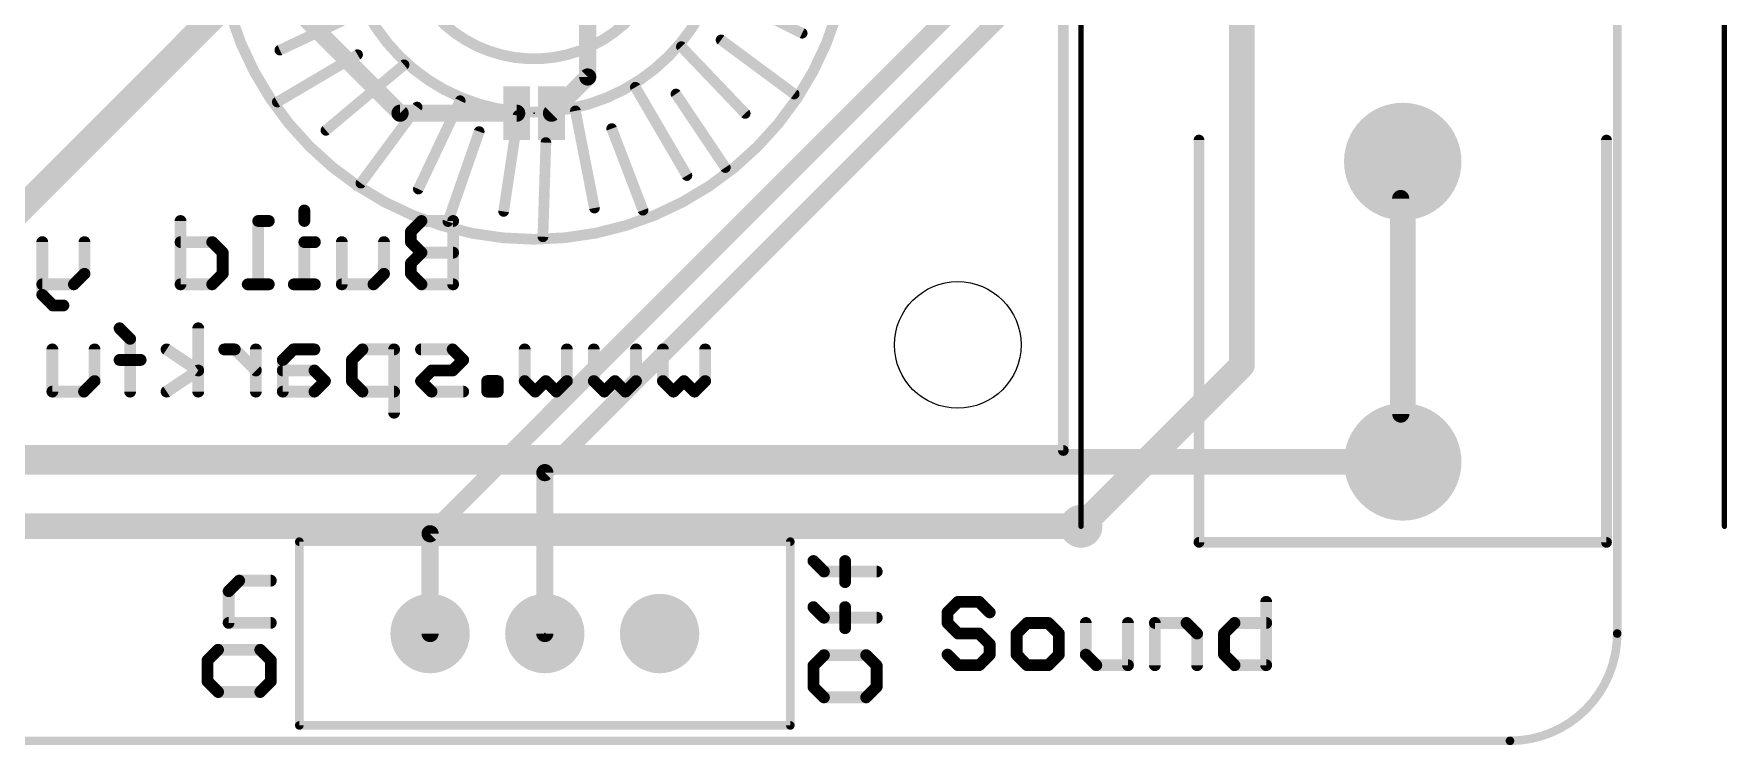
# Model space of a CAD drawing. Extents: x -2.6 to 78.8, y -16.5 to 68.7.
# Drawn here: x 38.7 to 78.8, y -0.1 to 16.74 of the extents above; entities that cross this region are included whole.
import ezdxf

# ---------------------------------------------------------------- set-up
doc = ezdxf.new("R2010")
doc.units = 0
for name, color, linetype in [('1', 12, 'CONTINUOUS'), ('16', 132, 'CONTINUOUS'), ('17', 110, 'CONTINUOUS'), ('18', 110, 'CONTINUOUS'), ('20', 53, 'CONTINUOUS'), ('21', 31, 'CONTINUOUS'), ('22', 40, 'CONTINUOUS'), ('23', 53, 'CONTINUOUS'), ('24', 53, 'CONTINUOUS'), ('49', 6, 'CONTINUOUS'), ('51', 53, 'CONTINUOUS')]:
    doc.layers.add(name, color=color, linetype=linetype)

# ---------------------------------------------------------------- blocks, each defined once
blk = doc.blocks.new('ROUNDP')
at = {"const_width": 0.5}
blk.add_lwpolyline([(0, -0.25, 1), (0, 0.25, 1), (0, -0.25)], format="xyb", dxfattribs=at)
blk = doc.blocks.new('RECT')
blk.add_solid([(-0.5, -0.5), (0.5, -0.5), (-0.5, 0.5), (0.5, 0.5)])
blk = doc.blocks.new('ROUNDV')
at = {"const_width": 0.5}
blk.add_lwpolyline([(0, -0.25, 1), (0, 0.25, 1), (0, -0.25)], format="xyb", dxfattribs=at)

msp = doc.modelspace()

# ---------------------------------------------------------------- linework, layer by layer
at = {"layer": '1'}
for points, const_width in [([(67.31, 8.89), (67.31, 45.72)], 0.6096), ([(50.8, 6.35), (64.77, 20.32)], 0.4064), ([(48.0822, 4.9022), (61.341, 18.161)], 0.4064), ([(54.835, 17.774), (56.895, 16.754)], 0.254), ([(46.525, 17.294), (44.525, 16.354)], 0.254), ([(54.035, 16.434), (55.545, 14.854)], 0.254), ([(56.705, 15.314), (54.975, 16.594)], 0.254), ([(44.465, 15.124), (46.365, 16.244)], 0.254), ([(47.465, 16.004), (45.615, 14.454)], 0.254), ([(48.795, 15.154), (47.805, 13.064)], 0.254), ([(52.945, 15.474), (54.165, 13.384)], 0.254), ([(55.075, 13.574), (53.905, 15.314)], 0.254), ([(46.445, 13.204), (47.775, 15.004)], 0.254), ([(50.165, 14.804), (49.825, 12.534)], 0.254), ([(51.525, 14.914), (51.975, 12.614)], 0.254), ([(48.505, 12.294), (49.245, 14.424)], 0.254), ([(53.125, 12.564), (52.385, 14.494)], 0.254), ([(50.755, 11.934), (50.825, 14.164)], 0.254), ([(63.5, 5.08), (67.31, 8.89)], 0.6096), ([(50.8, 2.54), (50.8, 6.35)], 0.4064), ([(48.0822, 2.54), (48.0822, 4.9022)], 0.4064)]:
    msp.add_lwpolyline(points, dxfattribs=dict(at, const_width=const_width))
for points, const_width in [([(50.535, 11.874, 1), (50.535, 26.874, 1), (50.535, 11.874)], 0.254), ([(50.545, 14.884, 1), (50.545, 23.884, 1), (50.545, 14.884)], 0.254), ([(56.8668, 16.6971, 1), (56.9232, 16.8109)], 0.127), ([(44.498, 16.4115, 1), (44.552, 16.2965)], 0.127), ([(54.0809, 16.4779, 1), (53.9891, 16.3901)], 0.127), ([(55.0128, 16.645, 1), (54.9372, 16.543)], 0.127), ([(46.3972, 16.1893, 1), (46.3328, 16.2987)], 0.127), ([(47.5058, 15.9553, 1), (47.4242, 16.0527)], 0.127), ([(44.4328, 15.1787, 1), (44.4972, 15.0693)], 0.127), ([(48.8524, 15.1268, 1), (48.7376, 15.1812)], 0.127), ([(52.9998, 15.506, 1), (52.8902, 15.442)], 0.127), ([(53.9577, 15.3494, 1), (53.8523, 15.2786)], 0.127), ([(56.6672, 15.263, 1), (56.7428, 15.365)], 0.127), ([(47.8261, 14.9663, 1), (47.7239, 15.0417)], 0.127), ([(50.2278, 14.7946, 1), (50.1022, 14.8134)], 0.127), ([(51.5873, 14.9262, 1), (51.4627, 14.9018)], 0.127), ([(55.4991, 14.8101, 1), (55.5909, 14.8979)], 0.127), ([(45.5742, 14.5027, 1), (45.6558, 14.4053)], 0.127), ([(49.305, 14.4032, 1), (49.185, 14.4448)], 0.127), ([(52.4443, 14.5167, 1), (52.3257, 14.4713)], 0.127), ([(50.8885, 14.162, 1), (50.7615, 14.166)], 0.127), ([(55.0223, 13.5386, 1), (55.1277, 13.6094)], 0.127), ([(46.3939, 13.2417, 1), (46.4961, 13.1663)], 0.127), ([(54.1102, 13.352, 1), (54.2198, 13.416)], 0.127), ([(47.7476, 13.0912, 1), (47.8624, 13.0368)], 0.127), ([(49.7622, 12.5434, 1), (49.8878, 12.5246)], 0.127), ([(51.9127, 12.6018, 1), (52.0373, 12.6262)], 0.127), ([(53.0657, 12.5413, 1), (53.1843, 12.5867)], 0.127), ([(48.445, 12.3148, 1), (48.565, 12.2732)], 0.127), ([(50.6915, 11.936, 1), (50.8185, 11.932)], 0.127), ([(67.1576, 8.89, 1), (67.4624, 8.89)], 0.3048), ([(67.4178, 8.7822, 1), (67.2022, 8.9978)], 0.3048), ([(50.9016, 6.35, 1), (50.6984, 6.35)], 0.2032), ([(50.7282, 6.4218, 1), (50.8718, 6.2782)], 0.2032), ([(63.3922, 5.1878, 1), (63.6078, 4.9722)], 0.3048), ([(48.1838, 4.9022, 1), (47.9806, 4.9022)], 0.2032), ([(48.0104, 4.974, 1), (48.154, 4.8304)], 0.2032), ([(47.9806, 2.54, 1), (48.1838, 2.54)], 0.2032), ([(50.6984, 2.54, 1), (50.9016, 2.54)], 0.2032)]:
    msp.add_lwpolyline(points, format="xyb", dxfattribs=dict(at, const_width=const_width))
at = {"layer": '16'}
for points, const_width in [([(51.816, 15.7171), (51.816, 19.32)], 0.4064), ([(37.238, 11.43), (44.019, 18.211)], 0.6096), ([(44.019, 18.211), (47.371, 14.859)], 0.4064), ([(50.9579, 14.859), (51.816, 15.7171)], 0.4064), ([(47.371, 14.859), (50.1341, 14.859)], 0.4064), ([(71.12, 6.604), (71.12, 13.97)], 0.6096), ([(10.414, 6.604), (71.12, 6.604)], 0.6096), ([(27.94, 5.08), (63.5, 5.08)], 0.6096)]:
    msp.add_lwpolyline(points, dxfattribs=dict(at, const_width=const_width))
for points, const_width in [([(51.7144, 15.7171, 1), (51.9176, 15.7171)], 0.2032), ([(51.8878, 15.6453, 1), (51.7442, 15.7889)], 0.2032), ([(47.371, 14.9606, 1), (47.371, 14.7574)], 0.2032), ([(47.2992, 14.7872, 1), (47.4428, 14.9308)], 0.2032), ([(50.1341, 14.7574, 1), (50.1341, 14.9606)], 0.2032), ([(50.8861, 14.9308, 1), (51.0297, 14.7872)], 0.2032), ([(71.2724, 13.97, 1), (70.9676, 13.97)], 0.3048), ([(71.12, 6.4516, 1), (71.12, 6.7564)], 0.3048), ([(70.9676, 6.604, 1), (71.2724, 6.604)], 0.3048), ([(63.5, 4.9276, 1), (63.5, 5.2324)], 0.3048)]:
    msp.add_lwpolyline(points, format="xyb", dxfattribs=dict(at, const_width=const_width))
at = {"layer": '20', "const_width": 0.2032}
for points in [[(76.2, 2.54), (76.2, 66.04)], [(2.54, 0), (73.66, 0)]]:
    msp.add_lwpolyline(points, dxfattribs=at)
at = {"layer": '20'}
for points, const_width in [([(73.66, 0, 0.4142), (76.2, 2.54)], 0.2032), ([(76.2508, 2.54, 1), (76.1492, 2.54)], 0.1016), ([(76.1492, 2.54, 1), (76.2508, 2.54)], 0.1016), ([(73.66, 0.0508, 1), (73.66, -0.0508)], 0.1016), ([(73.66, -0.0508, 1), (73.66, 0.0508)], 0.1016)]:
    msp.add_lwpolyline(points, format="xyb", dxfattribs=dict(at, const_width=const_width))
msp.add_circle((60.581, 9.374), 1.5, dxfattribs=at)
at = {"layer": '21'}
for points, const_width in [([(63.081, 56.874), (63.081, 6.874)], 0.254), ([(66.294, 14.224), (66.294, 4.699)], 0.254), ([(75.946, 4.699), (75.946, 14.224)], 0.254), ([(63.081, 6.874), (13.081, 6.874)], 0.254), ([(56.615, 4.715), (44.985, 4.715)], 0.2032), ([(44.985, 4.715), (44.985, 0.365)], 0.2032), ([(56.615, 0.365), (56.615, 4.715)], 0.2032), ([(66.294, 4.699), (75.946, 4.699)], 0.254), ([(57.4114, 4.0073), (57.1614, 4.2573)], 0.2794), ([(58.6613, 4.0073), (57.4114, 4.0073)], 0.2794), ([(57.9114, 3.7573), (57.9114, 4.2573)], 0.2794), ([(43.3104, 3.5428), (43.5604, 3.7928)], 0.2794), ([(43.3104, 2.7929), (43.3104, 3.5428)], 0.2794), ([(43.5604, 3.7928), (44.3103, 3.7928)], 0.2794), ([(57.4114, 2.9158), (57.1614, 3.1658)], 0.2794), ([(57.9114, 2.6659), (57.9114, 3.1658)], 0.2794), ([(60.5877, 3.2906), (60.3377, 3.0406)], 0.2794), ([(61.0876, 3.2906), (60.5877, 3.2906)], 0.2794), ([(61.3376, 3.0406), (61.0876, 3.2906)], 0.2794), ([(67.8862, 3.2906), (67.8862, 1.7907)], 0.2794), ([(44.3103, 2.7929), (43.3104, 2.7929)], 0.2794), ([(58.6613, 2.9158), (57.4114, 2.9158)], 0.2794), ([(60.3377, 3.0406), (60.3377, 2.7906)], 0.2794), ([(60.3377, 2.7906), (60.5877, 2.5406)], 0.2794), ([(62.2248, 2.7906), (61.9749, 2.5406)], 0.2794), ([(62.7248, 2.7906), (62.2248, 2.7906)], 0.2794), ([(62.9748, 2.5406), (62.7248, 2.7906)], 0.2794), ([(63.612, 2.7906), (63.612, 2.0407)], 0.2794), ([(64.6119, 1.7907), (64.6119, 2.7906)], 0.2794), ([(65.2492, 1.7907), (65.2492, 2.7906)], 0.2794), ([(65.2492, 2.7906), (65.9991, 2.7906)], 0.2794), ([(65.9991, 2.7906), (66.2491, 2.5406)], 0.2794), ([(66.8863, 2.5406), (67.1363, 2.7906)], 0.2794), ([(67.1363, 2.7906), (67.8862, 2.7906)], 0.2794), ([(60.5877, 2.5406), (61.0876, 2.5406)], 0.2794), ([(61.0876, 2.5406), (61.3376, 2.2907)], 0.2794), ([(61.3376, 2.2907), (61.3376, 2.0407)], 0.2794), ([(61.9749, 2.5406), (61.9749, 2.0407)], 0.2794), ([(62.9748, 2.0407), (62.9748, 2.5406)], 0.2794), ([(66.2491, 2.5406), (66.2491, 1.7907)], 0.2794), ([(66.8863, 2.0407), (66.8863, 2.5406)], 0.2794), ([(43.0604, 2.1556), (42.8104, 1.9056)], 0.2794), ([(42.8104, 1.9056), (42.8104, 1.4057)], 0.2794), ([(44.0603, 2.1556), (43.0604, 2.1556)], 0.2794), ([(44.3103, 1.9056), (44.0603, 2.1556)], 0.2794), ([(44.3103, 1.4057), (44.3103, 1.9056)], 0.2794), ([(57.4114, 2.0286), (57.1614, 1.7786)], 0.2794), ([(58.4113, 2.0286), (57.4114, 2.0286)], 0.2794), ([(58.6613, 1.7786), (58.4113, 2.0286)], 0.2794), ([(60.5877, 1.7907), (60.3377, 2.0407)], 0.2794), ([(61.3376, 2.0407), (61.0876, 1.7907)], 0.2794), ([(61.9749, 2.0407), (62.2248, 1.7907)], 0.2794), ([(62.7248, 1.7907), (62.9748, 2.0407)], 0.2794), ([(63.612, 2.0407), (63.862, 1.7907)], 0.2794), ([(67.1363, 1.7907), (66.8863, 2.0407)], 0.2794), ([(57.1614, 1.7786), (57.1614, 1.2787)], 0.2794), ([(58.6613, 1.2787), (58.6613, 1.7786)], 0.2794), ([(61.0876, 1.7907), (60.5877, 1.7907)], 0.2794), ([(62.2248, 1.7907), (62.7248, 1.7907)], 0.2794), ([(63.862, 1.7907), (64.6119, 1.7907)], 0.2794), ([(67.8862, 1.7907), (67.1363, 1.7907)], 0.2794), ([(42.8104, 1.4057), (43.0604, 1.1557)], 0.2794), ([(43.0604, 1.1557), (44.0603, 1.1557)], 0.2794), ([(44.0603, 1.1557), (44.3103, 1.4057)], 0.2794), ([(57.1614, 1.2787), (57.4114, 1.0287)], 0.2794), ([(58.4113, 1.0287), (58.6613, 1.2787)], 0.2794), ([(57.4114, 1.0287), (58.4113, 1.0287)], 0.2794), ([(44.985, 0.365), (56.615, 0.365)], 0.2032)]:
    msp.add_lwpolyline(points, dxfattribs=dict(at, const_width=const_width))
for points, const_width in [([(48.006, 17.415, 3), (48.006, 21.225)], 0.254), ([(48.007, 17.4175, 3), (48.007, 21.2275)], 0.254), ([(66.3575, 14.224, 1), (66.2305, 14.224)], 0.127), ([(76.0095, 14.224, 1), (75.8825, 14.224)], 0.127), ([(63.0175, 6.874, 1), (63.1445, 6.874)], 0.127), ([(63.081, 6.8105, 1), (63.081, 6.9375)], 0.127), ([(44.985, 4.7658, 1), (44.985, 4.6642)], 0.1016), ([(45.0358, 4.715, 1), (44.9342, 4.715)], 0.1016), ([(56.6658, 4.715, 1), (56.5642, 4.715)], 0.1016), ([(56.615, 4.6642, 1), (56.615, 4.7658)], 0.1016), ([(66.294, 4.7625, 1), (66.294, 4.6355)], 0.127), ([(75.946, 4.6355, 1), (75.946, 4.7625)], 0.127), ([(66.2305, 4.699, 1), (66.3575, 4.699)], 0.127), ([(75.8825, 4.699, 1), (76.0095, 4.699)], 0.127), ([(57.2108, 4.3066, 1), (57.112, 4.2079)], 0.1397), ([(57.4114, 4.0771, 1), (57.4114, 3.9374)], 0.1397), ([(57.362, 3.9579, 1), (57.4608, 4.0567)], 0.1397), ([(57.9812, 4.2573, 1), (57.8415, 4.2573)], 0.1397), ([(58.6613, 3.9374, 1), (58.6613, 4.0771)], 0.1397), ([(43.3802, 3.5428, 1), (43.2405, 3.5428)], 0.1397), ([(43.261, 3.5922, 1), (43.3598, 3.4934)], 0.1397), ([(43.5604, 3.8626, 1), (43.5604, 3.7229)], 0.1397), ([(43.6098, 3.7434, 1), (43.511, 3.8422)], 0.1397), ([(44.3103, 3.7229, 1), (44.3103, 3.8626)], 0.1397), ([(57.8415, 3.7573, 1), (57.9812, 3.7573)], 0.1397), ([(57.2108, 3.2152, 1), (57.112, 3.1164)], 0.1397), ([(57.9812, 3.1658, 1), (57.8415, 3.1658)], 0.1397), ([(60.5877, 3.3604, 1), (60.5877, 3.2207)], 0.1397), ([(60.6371, 3.2412, 1), (60.5383, 3.34)], 0.1397), ([(61.137, 3.34, 1), (61.0382, 3.2412)], 0.1397), ([(61.0876, 3.2207, 1), (61.0876, 3.3604)], 0.1397), ([(67.9561, 3.2906, 1), (67.8164, 3.2906)], 0.1397), ([(43.2405, 2.7929, 1), (43.3802, 2.7929)], 0.1397), ([(43.3104, 2.8627, 1), (43.3104, 2.723)], 0.1397), ([(44.3103, 2.723, 1), (44.3103, 2.8627)], 0.1397), ([(57.4114, 2.9857, 1), (57.4114, 2.846)], 0.1397), ([(57.362, 2.8664, 1), (57.4608, 2.9652)], 0.1397), ([(58.6613, 2.846, 1), (58.6613, 2.9857)], 0.1397), ([(60.4076, 3.0406, 1), (60.2679, 3.0406)], 0.1397), ([(60.2883, 3.09, 1), (60.3871, 2.9912)], 0.1397), ([(60.3871, 2.84, 1), (60.2883, 2.7412)], 0.1397), ([(60.2679, 2.7906, 1), (60.4076, 2.7906)], 0.1397), ([(61.2882, 2.9912, 1), (61.387, 3.09)], 0.1397), ([(62.2248, 2.8605, 1), (62.2248, 2.7208)], 0.1397), ([(62.2742, 2.7412, 1), (62.1754, 2.84)], 0.1397), ([(62.7742, 2.84, 1), (62.6754, 2.7412)], 0.1397), ([(62.7248, 2.7208, 1), (62.7248, 2.8605)], 0.1397), ([(63.6819, 2.7906, 1), (63.5422, 2.7906)], 0.1397), ([(64.6818, 2.7906, 1), (64.5421, 2.7906)], 0.1397), ([(65.319, 2.7906, 1), (65.1793, 2.7906)], 0.1397), ([(65.2492, 2.8605, 1), (65.2492, 2.7208)], 0.1397), ([(66.0485, 2.84, 1), (65.9497, 2.7412)], 0.1397), ([(65.9991, 2.7208, 1), (65.9991, 2.8605)], 0.1397), ([(67.1363, 2.8605, 1), (67.1363, 2.7208)], 0.1397), ([(67.1857, 2.7412, 1), (67.0869, 2.84)], 0.1397), ([(67.8862, 2.7208, 1), (67.8862, 2.8605)], 0.1397), ([(57.8415, 2.6659, 1), (57.9812, 2.6659)], 0.1397), ([(60.5877, 2.6105, 1), (60.5877, 2.4708)], 0.1397), ([(60.5383, 2.4912, 1), (60.6371, 2.59)], 0.1397), ([(61.137, 2.59, 1), (61.0382, 2.4912)], 0.1397), ([(61.0876, 2.4708, 1), (61.0876, 2.6105)], 0.1397), ([(61.4075, 2.2907, 1), (61.2678, 2.2907)], 0.1397), ([(61.2882, 2.2413, 1), (61.387, 2.3401)], 0.1397), ([(62.0447, 2.5406, 1), (61.905, 2.5406)], 0.1397), ([(61.9255, 2.59, 1), (62.0242, 2.4912)], 0.1397), ([(63.0446, 2.5406, 1), (62.9049, 2.5406)], 0.1397), ([(62.9254, 2.4912, 1), (63.0242, 2.59)], 0.1397), ([(66.3189, 2.5406, 1), (66.1792, 2.5406)], 0.1397), ([(66.1997, 2.4912, 1), (66.2985, 2.59)], 0.1397), ([(66.9562, 2.5406, 1), (66.8165, 2.5406)], 0.1397), ([(66.8369, 2.59, 1), (66.9357, 2.4912)], 0.1397), ([(42.8803, 1.9056, 1), (42.7406, 1.9056)], 0.1397), ([(42.761, 1.955, 1), (42.8598, 1.8562)], 0.1397), ([(43.0604, 2.2255, 1), (43.0604, 2.0858)], 0.1397), ([(43.1098, 2.1062, 1), (43.011, 2.205)], 0.1397), ([(44.1097, 2.205, 1), (44.0109, 2.1062)], 0.1397), ([(44.0603, 2.0858, 1), (44.0603, 2.2255)], 0.1397), ([(44.3802, 1.9056, 1), (44.2405, 1.9056)], 0.1397), ([(44.2609, 1.8562, 1), (44.3597, 1.955)], 0.1397), ([(57.4114, 2.0985, 1), (57.4114, 1.9588)], 0.1397), ([(57.4608, 1.9792, 1), (57.362, 2.078)], 0.1397), ([(58.4607, 2.078, 1), (58.3619, 1.9792)], 0.1397), ([(58.4113, 1.9588, 1), (58.4113, 2.0985)], 0.1397), ([(60.3871, 2.0901, 1), (60.2883, 1.9913)], 0.1397), ([(61.2678, 2.0407, 1), (61.4075, 2.0407)], 0.1397), ([(61.387, 1.9913, 1), (61.2882, 2.0901)], 0.1397), ([(61.905, 2.0407, 1), (62.0447, 2.0407)], 0.1397), ([(62.0242, 2.0901, 1), (61.9255, 1.9913)], 0.1397), ([(62.9049, 2.0407, 1), (63.0446, 2.0407)], 0.1397), ([(63.0242, 1.9913, 1), (62.9254, 2.0901)], 0.1397), ([(63.6614, 2.0901, 1), (63.5626, 1.9913)], 0.1397), ([(63.5422, 2.0407, 1), (63.6819, 2.0407)], 0.1397), ([(66.9357, 2.0901, 1), (66.8369, 1.9913)], 0.1397), ([(66.8165, 2.0407, 1), (66.9562, 2.0407)], 0.1397), ([(57.2313, 1.7786, 1), (57.0916, 1.7786)], 0.1397), ([(57.112, 1.828, 1), (57.2108, 1.7292)], 0.1397), ([(58.7312, 1.7786, 1), (58.5915, 1.7786)], 0.1397), ([(58.6119, 1.7292, 1), (58.7107, 1.828)], 0.1397), ([(60.5877, 1.8606, 1), (60.5877, 1.7209)], 0.1397), ([(60.5383, 1.7413, 1), (60.6371, 1.8401)], 0.1397), ([(61.0382, 1.8401, 1), (61.137, 1.7413)], 0.1397), ([(61.0876, 1.7209, 1), (61.0876, 1.8606)], 0.1397), ([(62.2248, 1.8606, 1), (62.2248, 1.7209)], 0.1397), ([(62.1754, 1.7413, 1), (62.2742, 1.8401)], 0.1397), ([(62.6754, 1.8401, 1), (62.7742, 1.7413)], 0.1397), ([(62.7248, 1.7209, 1), (62.7248, 1.8606)], 0.1397), ([(63.862, 1.8606, 1), (63.862, 1.7209)], 0.1397), ([(63.8126, 1.7413, 1), (63.9114, 1.8401)], 0.1397), ([(64.5421, 1.7907, 1), (64.6818, 1.7907)], 0.1397), ([(64.6119, 1.7209, 1), (64.6119, 1.8606)], 0.1397), ([(65.1793, 1.7907, 1), (65.319, 1.7907)], 0.1397), ([(66.1792, 1.7907, 1), (66.3189, 1.7907)], 0.1397), ([(67.1363, 1.8606, 1), (67.1363, 1.7209)], 0.1397), ([(67.0869, 1.7413, 1), (67.1857, 1.8401)], 0.1397), ([(67.8164, 1.7907, 1), (67.9561, 1.7907)], 0.1397), ([(67.8862, 1.7209, 1), (67.8862, 1.8606)], 0.1397), ([(42.8598, 1.4551, 1), (42.761, 1.3563)], 0.1397), ([(42.7406, 1.4057, 1), (42.8803, 1.4057)], 0.1397), ([(43.0604, 1.2255, 1), (43.0604, 1.0858)], 0.1397), ([(43.011, 1.1063, 1), (43.1098, 1.2051)], 0.1397), ([(44.0109, 1.2051, 1), (44.1097, 1.1063)], 0.1397), ([(44.0603, 1.0858, 1), (44.0603, 1.2255)], 0.1397), ([(44.2405, 1.4057, 1), (44.3802, 1.4057)], 0.1397), ([(44.3597, 1.3563, 1), (44.2609, 1.4551)], 0.1397), ([(57.2108, 1.3281, 1), (57.112, 1.2293)], 0.1397), ([(57.0916, 1.2787, 1), (57.2313, 1.2787)], 0.1397), ([(58.5915, 1.2787, 1), (58.7312, 1.2787)], 0.1397), ([(58.7107, 1.2293, 1), (58.6119, 1.3281)], 0.1397), ([(57.4114, 1.0985, 1), (57.4114, 0.9588)], 0.1397), ([(57.362, 0.9793, 1), (57.4608, 1.0781)], 0.1397), ([(58.3619, 1.0781, 1), (58.4607, 0.9793)], 0.1397), ([(58.4113, 0.9588, 1), (58.4113, 1.0985)], 0.1397), ([(44.985, 0.4158, 1), (44.985, 0.3142)], 0.1016), ([(44.9342, 0.365, 1), (45.0358, 0.365)], 0.1016), ([(56.5642, 0.365, 1), (56.6658, 0.365)], 0.1016), ([(56.615, 0.3142, 1), (56.615, 0.4158)], 0.1016)]:
    msp.add_lwpolyline(points, format="xyb", dxfattribs=dict(at, const_width=const_width))
at = {"layer": '22', "const_width": 0.1397}
for points in [[(42.241, 12.3076, 1), (42.1013, 12.3076)], [(44.0824, 12.3076, 1), (43.9427, 12.3076)], [(44.0126, 12.3774, 1), (44.0126, 12.2377)], [(44.2626, 12.2377, 1), (44.2626, 12.3774)], [(45.1739, 12.5576, 1), (45.0342, 12.5576)], [(47.8784, 12.3774, 1), (47.8784, 12.2377)], [(47.9278, 12.2582, 1), (47.829, 12.357)], [(48.6982, 12.3076, 1), (48.5585, 12.3076)], [(48.6283, 12.2377, 1), (48.6283, 12.3774)], [(45.0342, 12.3076, 1), (45.1739, 12.3076)], [(47.6982, 12.0576, 1), (47.5585, 12.0576)], [(47.579, 12.107, 1), (47.6778, 12.0082)], [(38.9667, 11.8076, 1), (38.827, 11.8076)], [(39.9667, 11.8076, 1), (39.8269, 11.8076)], [(42.1712, 11.8775, 1), (42.1712, 11.7378)], [(42.9705, 11.857, 1), (42.8717, 11.7582)], [(42.9211, 11.7378, 1), (42.9211, 11.8775)], [(43.241, 11.5576, 1), (43.1013, 11.5576)], [(43.1217, 11.5082, 1), (43.2205, 11.607)], [(45.104, 11.8775, 1), (45.104, 11.7378)], [(45.1739, 11.8076, 1), (45.0342, 11.8076)], [(45.354, 11.7378, 1), (45.354, 11.8775)], [(46.0611, 11.8076, 1), (45.9214, 11.8076)], [(47.061, 11.8076, 1), (46.9213, 11.8076)], [(47.5585, 11.8076, 1), (47.6982, 11.8076)], [(47.6778, 11.857, 1), (47.579, 11.7582)], [(47.8784, 11.6275, 1), (47.8784, 11.4878)], [(47.9278, 11.5082, 1), (47.829, 11.607)], [(47.829, 11.5082, 1), (47.9278, 11.607)], [(48.6283, 11.4878, 1), (48.6283, 11.6275)], [(47.6982, 11.3077, 1), (47.5585, 11.3077)], [(47.579, 11.3571, 1), (47.6778, 11.2583)], [(38.8969, 10.8776, 1), (38.8969, 10.7378)], [(39.5974, 10.8571, 1), (39.6962, 10.7583)], [(39.6468, 10.7378, 1), (39.6468, 10.8776)], [(39.8269, 11.0577, 1), (39.9667, 11.0577)], [(39.9462, 11.0083, 1), (39.8474, 11.1071)], [(42.1712, 10.8776, 1), (42.1712, 10.7378)], [(42.1013, 10.8077, 1), (42.241, 10.8077)], [(42.8717, 10.8571, 1), (42.9705, 10.7583)], [(42.9211, 10.7378, 1), (42.9211, 10.8776)], [(43.1013, 11.0577, 1), (43.241, 11.0577)], [(43.2205, 11.0083, 1), (43.1217, 11.1071)], [(43.7626, 10.8776, 1), (43.7626, 10.7378)], [(43.9427, 10.8077, 1), (44.0824, 10.8077)], [(44.2626, 10.7378, 1), (44.2626, 10.8776)], [(44.854, 10.8776, 1), (44.854, 10.7378)], [(45.0342, 10.8077, 1), (45.1739, 10.8077)], [(45.354, 10.7378, 1), (45.354, 10.8776)], [(45.9912, 10.8776, 1), (45.9912, 10.7378)], [(45.9214, 10.8077, 1), (46.0611, 10.8077)], [(46.6918, 10.8571, 1), (46.7906, 10.7583)], [(46.7412, 10.7378, 1), (46.7412, 10.8776)], [(46.9213, 11.0577, 1), (47.061, 11.0577)], [(47.0405, 11.0083, 1), (46.9418, 11.1071)], [(47.5585, 11.0577, 1), (47.6982, 11.0577)], [(47.6778, 11.1071, 1), (47.579, 11.0083)], [(47.8784, 10.8776, 1), (47.8784, 10.7378)], [(47.829, 10.7583, 1), (47.9278, 10.8571)], [(48.5585, 10.8077, 1), (48.6982, 10.8077)], [(48.6283, 10.7378, 1), (48.6283, 10.8776)], [(38.827, 10.5577, 1), (38.9667, 10.5577)], [(38.9463, 10.6071, 1), (38.8475, 10.5083)], [(39.1469, 10.3776, 1), (39.1469, 10.2379)], [(39.3968, 10.2379, 1), (39.3968, 10.3776)], [(39.0975, 10.2583, 1), (39.1963, 10.3571)], [(40.7766, 9.817, 1), (40.6778, 9.7182)], [(41.0471, 9.5176, 1), (40.9074, 9.5176)], [(40.9278, 9.4682, 1), (41.0266, 9.567)], [(42.6613, 9.7676, 1), (42.5216, 9.7676)], [(39.2057, 9.2676, 1), (39.066, 9.2676)], [(40.2056, 9.2676, 1), (40.0659, 9.2676)], [(41.8803, 9.3257, 1), (41.8028, 9.2095)], [(43.2058, 9.3375, 1), (43.2058, 9.1978)], [(43.5052, 9.317, 1), (43.4064, 9.2182)], [(43.4558, 9.1978, 1), (43.4558, 9.3375)], [(44.0256, 9.2676, 1), (43.8859, 9.2676)], [(44.843, 9.3375, 1), (44.843, 9.1978)], [(44.8924, 9.2182, 1), (44.7936, 9.317)], [(45.343, 9.1978, 1), (45.343, 9.3375)], [(46.4802, 9.3375, 1), (46.4802, 9.1978)], [(46.5295, 9.2182, 1), (46.4308, 9.317)], [(47.2999, 9.2676, 1), (47.1602, 9.2676)], [(47.2301, 9.1978, 1), (47.2301, 9.3375)], [(47.8673, 9.3375, 1), (47.8673, 9.1978)], [(48.6667, 9.317, 1), (48.5679, 9.2182)], [(48.6173, 9.1978, 1), (48.6173, 9.3375)], [(50.3929, 9.2676, 1), (50.2532, 9.2676)], [(51.3928, 9.2676, 1), (51.2531, 9.2676)], [(52.0301, 9.2676, 1), (51.8904, 9.2676)], [(53.03, 9.2676, 1), (52.8903, 9.2676)], [(53.6672, 9.2676, 1), (53.5275, 9.2676)], [(54.6672, 9.2676, 1), (54.5275, 9.2676)], [(40.7272, 9.0875, 1), (40.7272, 8.9478)], [(41.2272, 8.9478, 1), (41.2272, 9.0875)], [(42.6302, 8.7095, 1), (42.5527, 8.8258)], [(42.5527, 8.7095, 1), (42.6302, 8.8258)], [(43.9064, 8.7183, 1), (44.0052, 8.8171)], [(44.5436, 9.067, 1), (44.6424, 8.9682)], [(44.593, 8.8375, 1), (44.593, 8.6978)], [(44.6629, 9.0176, 1), (44.5232, 9.0176)], [(45.3924, 8.8171, 1), (45.2936, 8.7183)], [(45.343, 8.6978, 1), (45.343, 8.8375)], [(46.3, 9.0176, 1), (46.1603, 9.0176)], [(46.1808, 9.067, 1), (46.2796, 8.9682)], [(48.1173, 8.8375, 1), (48.1173, 8.6978)], [(48.1667, 8.7183, 1), (48.0679, 8.8171)], [(48.5679, 8.8171, 1), (48.6667, 8.7183)], [(48.6173, 8.6978, 1), (48.6173, 8.8375)], [(48.9166, 8.9682, 1), (48.8179, 9.067)], [(48.8179, 8.9682, 1), (48.9166, 9.067)], [(40.0659, 8.5177, 1), (40.2056, 8.5177)], [(40.1851, 8.4683, 1), (40.0864, 8.5671)], [(45.6423, 8.4683, 1), (45.5435, 8.5671)], [(45.5435, 8.4683, 1), (45.6423, 8.5671)], [(46.1603, 8.5177, 1), (46.3, 8.5177)], [(46.2796, 8.5671, 1), (46.1808, 8.4683)], [(47.9167, 8.5671, 1), (47.8179, 8.4683)], [(47.8179, 8.5671, 1), (47.9167, 8.4683)], [(49.5057, 8.5177, 1), (49.366, 8.5177)], [(49.4359, 8.5875, 1), (49.4359, 8.4478)], [(49.7557, 8.5177, 1), (49.616, 8.5177)], [(49.6858, 8.4478, 1), (49.6858, 8.5875)], [(50.2532, 8.5177, 1), (50.3929, 8.5177)], [(50.3725, 8.5671, 1), (50.2737, 8.4683)], [(50.8724, 8.5671, 1), (50.7736, 8.4683)], [(50.8724, 8.4683, 1), (50.7736, 8.5671)], [(51.2531, 8.5177, 1), (51.3928, 8.5177)], [(51.3724, 8.4683, 1), (51.2736, 8.5671)], [(52.0096, 8.5671, 1), (51.9108, 8.4683)], [(51.8904, 8.5177, 1), (52.0301, 8.5177)], [(52.5096, 8.5671, 1), (52.4108, 8.4683)], [(52.5096, 8.4683, 1), (52.4108, 8.5671)], [(52.8903, 8.5177, 1), (53.03, 8.5177)], [(53.0095, 8.4683, 1), (52.9108, 8.5671)], [(53.6468, 8.5671, 1), (53.548, 8.4683)], [(53.5275, 8.5177, 1), (53.6672, 8.5177)], [(54.1467, 8.5671, 1), (54.0479, 8.4683)], [(54.1467, 8.4683, 1), (54.0479, 8.5671)], [(54.5275, 8.5177, 1), (54.6672, 8.5177)], [(54.6467, 8.4683, 1), (54.5479, 8.5671)], [(39.1358, 8.3376, 1), (39.1358, 8.1978)], [(39.066, 8.2677, 1), (39.2057, 8.2677)], [(39.8364, 8.3171, 1), (39.9352, 8.2183)], [(39.8858, 8.1978, 1), (39.8858, 8.3376)], [(40.9074, 8.2677, 1), (41.0471, 8.2677)], [(41.8028, 8.3258, 1), (41.8803, 8.2096)], [(42.5216, 8.2677, 1), (42.6613, 8.2677)], [(43.8859, 8.2677, 1), (44.0256, 8.2677)], [(44.593, 8.3376, 1), (44.593, 8.1978)], [(44.5232, 8.2677, 1), (44.6629, 8.2677)], [(45.2936, 8.3171, 1), (45.3924, 8.2183)], [(45.343, 8.1978, 1), (45.343, 8.3376)], [(46.4802, 8.3376, 1), (46.4802, 8.1978)], [(46.4308, 8.2183, 1), (46.5295, 8.3171)], [(47.2301, 8.1978, 1), (47.2301, 8.3376)], [(48.1173, 8.3376, 1), (48.1173, 8.1978)], [(48.0679, 8.2183, 1), (48.1667, 8.3171)], [(48.8673, 8.1978, 1), (48.8673, 8.3376)], [(49.4359, 8.3376, 1), (49.4359, 8.1978)], [(49.366, 8.2677, 1), (49.5057, 8.2677)], [(49.616, 8.2677, 1), (49.7557, 8.2677)], [(49.6858, 8.1978, 1), (49.6858, 8.3376)], [(50.5237, 8.3171, 1), (50.6224, 8.2183)], [(50.5237, 8.2183, 1), (50.6224, 8.3171)], [(51.0236, 8.3171, 1), (51.1224, 8.2183)], [(51.0236, 8.2183, 1), (51.1224, 8.3171)], [(52.1608, 8.3171, 1), (52.2596, 8.2183)], [(52.1608, 8.2183, 1), (52.2596, 8.3171)], [(52.6608, 8.3171, 1), (52.7596, 8.2183)], [(52.6608, 8.2183, 1), (52.7596, 8.3171)], [(53.798, 8.3171, 1), (53.8968, 8.2183)], [(53.798, 8.2183, 1), (53.8968, 8.3171)], [(54.2979, 8.3171, 1), (54.3967, 8.2183)], [(54.2979, 8.2183, 1), (54.3967, 8.3171)], [(47.1602, 7.7677, 1), (47.2999, 7.7677)]]:
    msp.add_lwpolyline(points, format="xyb", dxfattribs=at)
at = {"layer": '22', "const_width": 0.2794}
for points in [[(42.1712, 12.3076), (42.1712, 10.8077)], [(44.2626, 12.3076), (44.0126, 12.3076)], [(44.0126, 12.3076), (44.0126, 10.8077)], [(45.104, 12.5576), (45.104, 12.3076)], [(47.8784, 12.3076), (47.6284, 12.0576)], [(48.6283, 12.3076), (47.8784, 12.3076)], [(48.6283, 10.8077), (48.6283, 12.3076)], [(47.6284, 12.0576), (47.6284, 11.8076)], [(38.8969, 11.8076), (38.8969, 10.5577)], [(39.8968, 11.8076), (39.8968, 11.0577)], [(42.9211, 11.8076), (42.1712, 11.8076)], [(43.1711, 11.5576), (42.9211, 11.8076)], [(43.1711, 11.0577), (43.1711, 11.5576)], [(45.354, 11.8076), (45.104, 11.8076)], [(45.104, 11.8076), (45.104, 10.8077)], [(45.9912, 10.8077), (45.9912, 11.8076)], [(46.9911, 11.8076), (46.9911, 11.0577)], [(47.6284, 11.8076), (47.8784, 11.5576)], [(47.8784, 11.5576), (47.6284, 11.3077)], [(48.6283, 11.5576), (47.8784, 11.5576)], [(47.6284, 11.3077), (47.6284, 11.0577)], [(39.6468, 10.8077), (38.8969, 10.8077)], [(39.8968, 11.0577), (39.6468, 10.8077)], [(42.1712, 10.8077), (42.9211, 10.8077)], [(42.9211, 10.8077), (43.1711, 11.0577)], [(44.2626, 10.8077), (43.7626, 10.8077)], [(45.354, 10.8077), (44.854, 10.8077)], [(46.7412, 10.8077), (45.9912, 10.8077)], [(46.9911, 11.0577), (46.7412, 10.8077)], [(47.6284, 11.0577), (47.8784, 10.8077)], [(47.8784, 10.8077), (48.6283, 10.8077)], [(38.8969, 10.5577), (39.1469, 10.3077)], [(39.1469, 10.3077), (39.3968, 10.3077)], [(40.9772, 9.5176), (40.7272, 9.7676)], [(40.9772, 8.2677), (40.9772, 9.5176)], [(42.5915, 8.2677), (42.5915, 9.7676)], [(39.1358, 8.2677), (39.1358, 9.2676)], [(40.1358, 9.2676), (40.1358, 8.5177)], [(42.5915, 8.7677), (41.8415, 9.2676)], [(43.4558, 9.2676), (43.2058, 9.2676)], [(43.9558, 8.7677), (43.4558, 9.2676)], [(43.9558, 8.2677), (43.9558, 9.2676)], [(44.843, 9.2676), (44.593, 9.0176)], [(45.343, 9.2676), (44.843, 9.2676)], [(46.4802, 9.2676), (46.2302, 9.0176)], [(47.2301, 9.2676), (46.4802, 9.2676)], [(47.2301, 7.7677), (47.2301, 9.2676)], [(48.6173, 9.2676), (47.8673, 9.2676)], [(48.8673, 9.0176), (48.6173, 9.2676)], [(50.3231, 8.5177), (50.3231, 9.2676)], [(51.323, 9.2676), (51.323, 8.5177)], [(51.9602, 8.5177), (51.9602, 9.2676)], [(52.9601, 9.2676), (52.9601, 8.5177)], [(53.5974, 8.5177), (53.5974, 9.2676)], [(54.5973, 9.2676), (54.5973, 8.5177)], [(41.2272, 9.0176), (40.7272, 9.0176)], [(41.8415, 8.2677), (42.5915, 8.7677)], [(44.593, 9.0176), (44.593, 8.2677)], [(45.343, 8.7677), (44.593, 8.7677)], [(45.5929, 8.5177), (45.343, 8.7677)], [(46.2302, 9.0176), (46.2302, 8.5177)], [(47.8673, 8.5177), (48.1173, 8.7677)], [(48.1173, 8.7677), (48.6173, 8.7677)], [(48.6173, 8.7677), (48.8673, 9.0176)], [(40.1358, 8.5177), (39.8858, 8.2677)], [(45.343, 8.2677), (45.5929, 8.5177)], [(46.2302, 8.5177), (46.4802, 8.2677)], [(48.1173, 8.2677), (47.8673, 8.5177)], [(49.6858, 8.5177), (49.4359, 8.5177)], [(49.4359, 8.5177), (49.4359, 8.2677)], [(49.6858, 8.2677), (49.6858, 8.5177)], [(50.573, 8.2677), (50.3231, 8.5177)], [(50.823, 8.5177), (50.573, 8.2677)], [(51.073, 8.2677), (50.823, 8.5177)], [(51.323, 8.5177), (51.073, 8.2677)], [(52.2102, 8.2677), (51.9602, 8.5177)], [(52.4602, 8.5177), (52.2102, 8.2677)], [(52.7102, 8.2677), (52.4602, 8.5177)], [(52.9601, 8.5177), (52.7102, 8.2677)], [(53.8474, 8.2677), (53.5974, 8.5177)], [(54.0973, 8.5177), (53.8474, 8.2677)], [(54.3473, 8.2677), (54.0973, 8.5177)], [(54.5973, 8.5177), (54.3473, 8.2677)], [(39.8858, 8.2677), (39.1358, 8.2677)], [(44.593, 8.2677), (45.343, 8.2677)], [(46.4802, 8.2677), (47.2301, 8.2677)], [(48.8673, 8.2677), (48.1173, 8.2677)], [(49.4359, 8.2677), (49.6858, 8.2677)]]:
    msp.add_lwpolyline(points, dxfattribs=at)
at = {"layer": '23'}
msp.add_point((50.8, 2.54), dxfattribs=at)
at = {"layer": '24'}
msp.add_point((50.546, 14.859), dxfattribs=at)
at = {"layer": '49', "const_width": 0.4064}
msp.add_lwpolyline([(71.0718, 12.8397), (71.0743, 7.7369)], dxfattribs=at)
at = {"layer": '49', "const_width": 0.2032}
for points in [[(71.1734, 12.8397, 1), (70.9702, 12.8397)], [(70.9727, 7.7369, 1), (71.1759, 7.7369)]]:
    msp.add_lwpolyline(points, format="xyb", dxfattribs=at)
at = {"layer": '51', "const_width": 0.127}
for points in [[(63.5, 5.08), (63.5, 58.42)], [(78.74, 58.42), (78.74, 5.08)]]:
    msp.add_lwpolyline(points, dxfattribs=at)
at = {"layer": '51', "const_width": 0.0635}
for points in [[(63.4682, 5.08, 1), (63.5318, 5.08)], [(78.7083, 5.08, 1), (78.7718, 5.08)]]:
    msp.add_lwpolyline(points, format="xyb", dxfattribs=at)

# ---------------------------------------------------------------- block references
at = {"layer": '16', "xscale": 0.635, "yscale": 1.27, "rotation": 180}
for p in [(50.1341, 14.859), (50.9579, 14.859)]:
    msp.add_blockref('RECT', p, dxfattribs=at)
at = {"layer": '17', "rotation": 270}
for p, xscale, yscale in [((71.12, 13.716), 2.7813, 2.7813), ((71.12, 13.716), 2.7813, 2.7813), ((71.12, 6.604), 2.7813, 2.7813), ((71.12, 6.604), 2.7813, 2.7813), ((48.0822, 2.54), 1.8796, 1.8796), ((48.0822, 2.54), 1.8796, 1.8796), ((50.8, 2.54), 1.8796, 1.8796), ((50.8, 2.54), 1.8796, 1.8796), ((53.5178, 2.54), 1.8796, 1.8796), ((53.5178, 2.54), 1.8796, 1.8796)]:
    msp.add_blockref('ROUNDP', p, dxfattribs=dict(at, xscale=xscale, yscale=yscale))
at = {"layer": '18', "xscale": 1.016, "yscale": 1.016}
msp.add_blockref('ROUNDV', (63.5, 5.08), dxfattribs=at)
msp.add_blockref('ROUNDV', (63.5, 5.08), dxfattribs=at)
at = {"layer": '51', "xscale": 0.4572, "yscale": 0.6096, "rotation": 270}
for p in [(48.26, 2.54), (50.8, 2.54), (53.34, 2.54)]:
    msp.add_blockref('RECT', p, dxfattribs=at)

doc.saveas('drawing.dxf')
